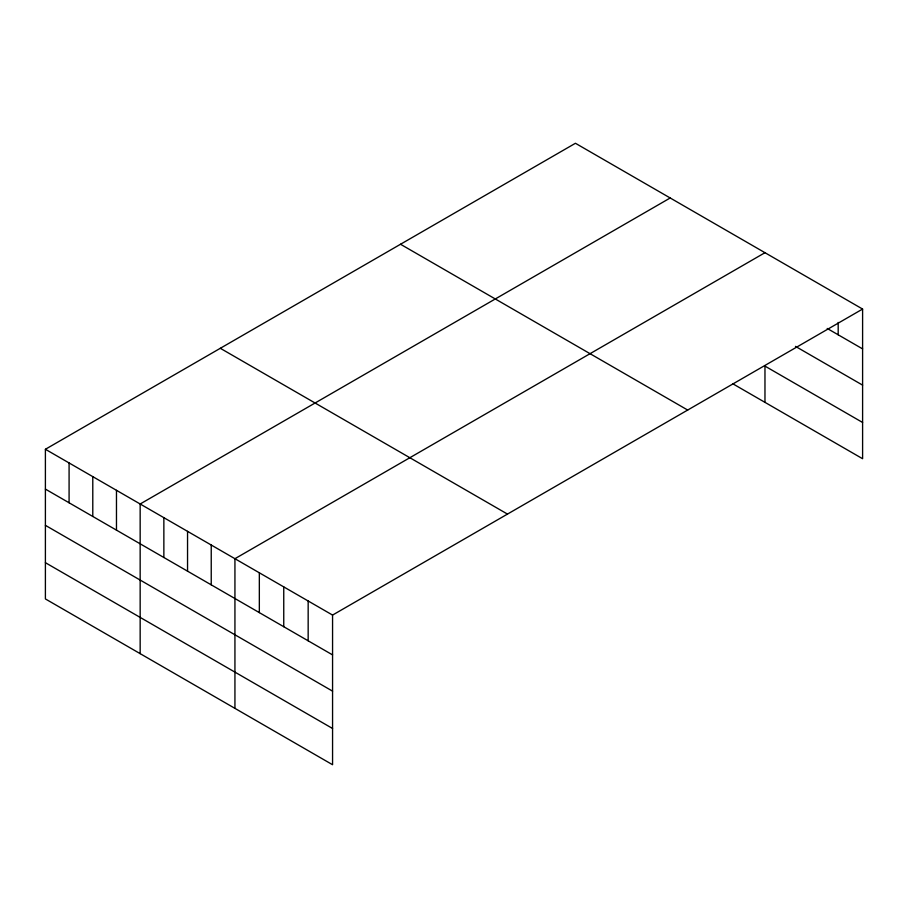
<?xml version="1.0" encoding="UTF-8"?>
<svg xmlns="http://www.w3.org/2000/svg" width="908" height="908" viewBox="0 0 908 908"><rect width="100%" height="100%" fill="white"/><g stroke="black" fill="none" stroke-linecap="round" stroke-linejoin="round"><path stroke-width="1.36" d="M862.6 309.06L332.566 615.079L332.566 764.729L45.4 598.94L45.4 449.278L575.434 143.271L862.6 309.06L862.6 458.722L732.983 383.88M670.195 197.978L140.161 503.997L140.161 653.646M764.967 252.696L234.934 558.704L234.934 708.365M827.211 328.458L862.6 348.888M795.476 346.379L862.6 385.128M862.6 422.47L764.967 366.106L764.967 402.346M400.519 244.252L687.685 410.053M220.315 348.297L507.481 514.087M45.4 449.278L332.566 615.079M45.4 489.106L332.566 654.895M45.4 525.346L332.566 691.147M45.4 562.688L332.566 728.488M838.186 322.431L838.186 334.791M308.164 600.982L308.164 640.81M283.75 586.886L283.75 626.713M259.336 572.8L259.336 612.616M211.235 545.027L211.235 584.854M187.547 531.35L187.547 571.166M163.86 517.673L163.86 557.489M116.474 490.32L116.474 530.136M92.786 476.632L92.786 516.459M69.087 462.955L69.087 502.782"/></g></svg>
